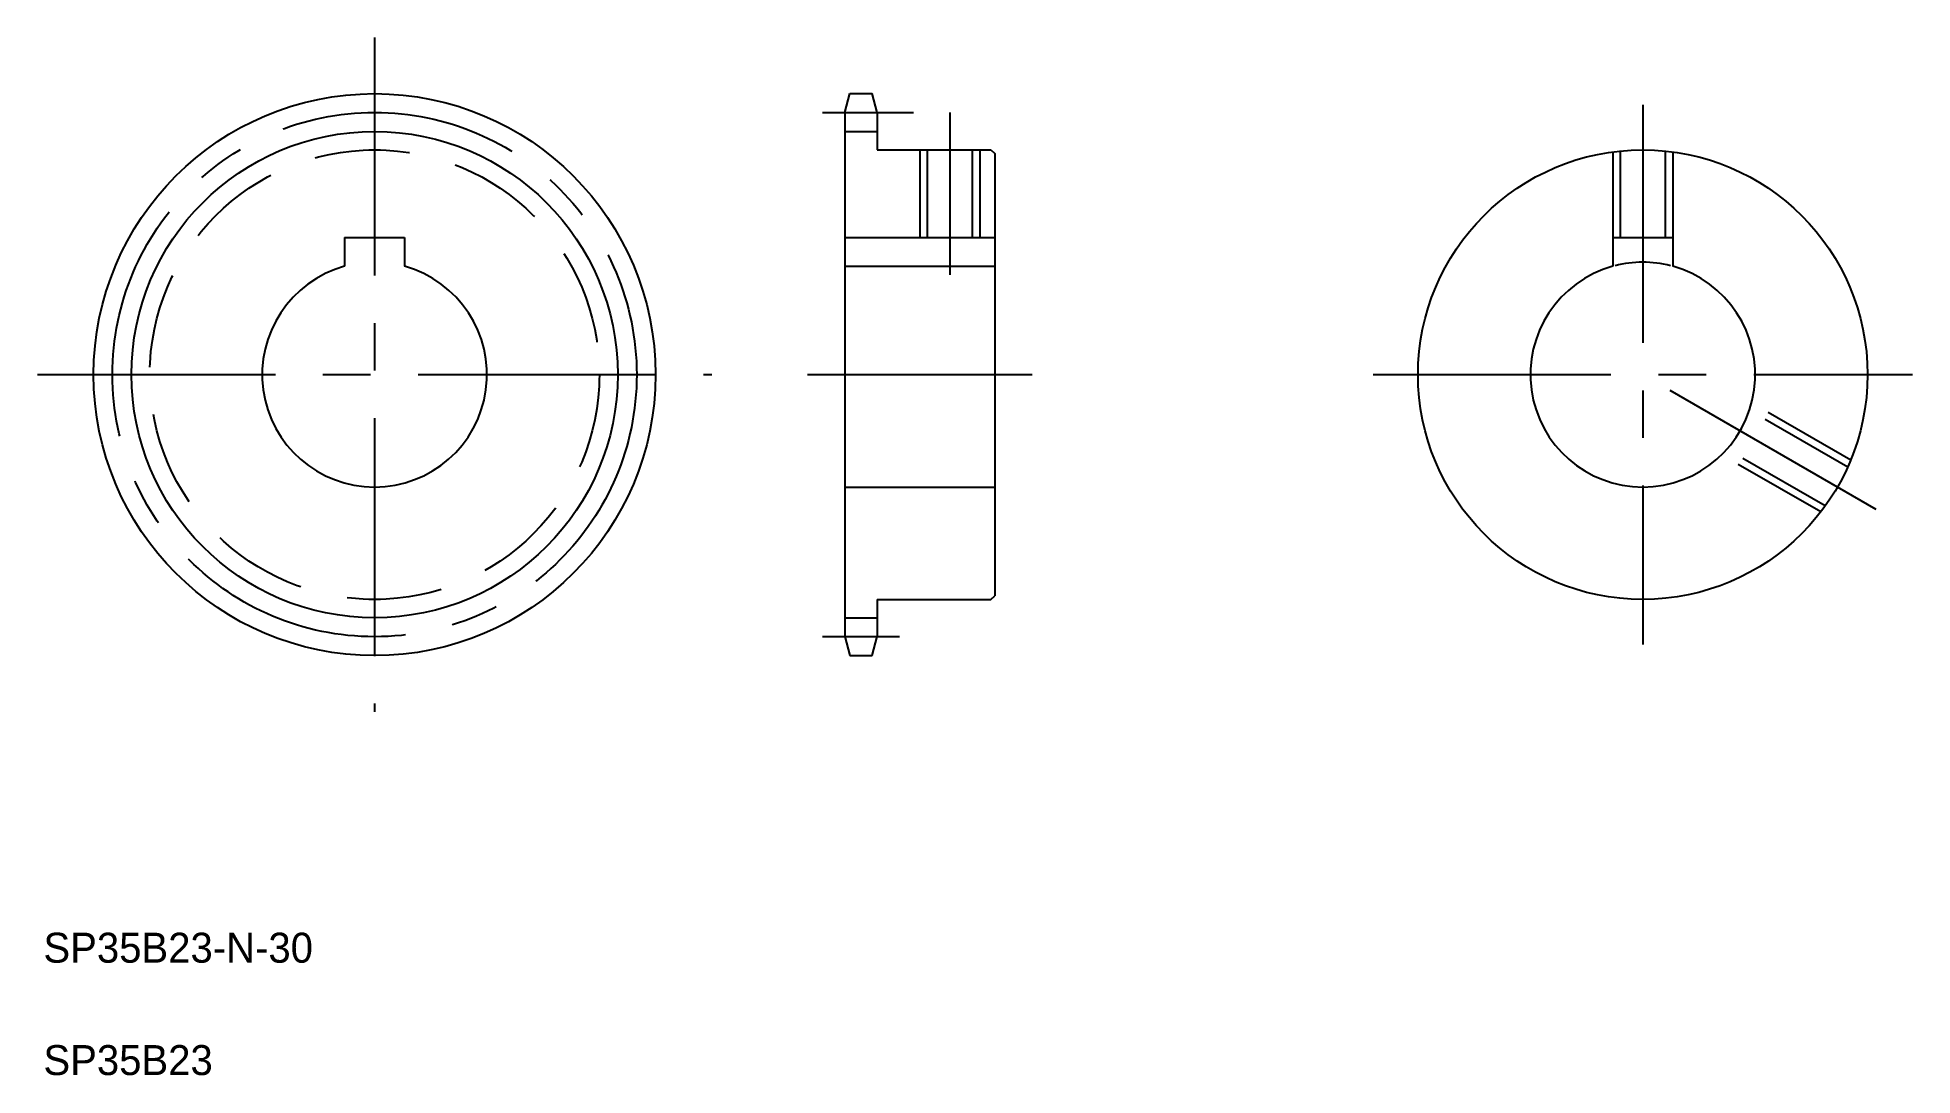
# Model space of a CAD drawing. Extents: x 9 to 259, y 10 to 148.
import ezdxf

# ---------------------------------------------------------------- set-up
doc = ezdxf.new("R2010")
doc.units = 0
doc.linetypes.add('CENTER', pattern=[50.8, 31.75, -6.35, 6.35, -6.35])
doc.linetypes.add('DASHED', pattern=[19.05, 12.7, -6.35])
doc.layers.get('0').update_dxf_attribs({"linetype": 'CONTINUOUS'})
doc.layers.add('CENTER', color=1, linetype='CENTER')

msp = doc.modelspace()

# ---------------------------------------------------------------- linework, layer by layer
for p, q in [((116.96, 138.46), (117.64, 140.98)), ((117.64, 140.98), (120.59, 140.98)), ((121.26, 138.46), (120.59, 140.98)), ((116.96, 138.46), (116.96, 68.51)), ((121.26, 138.46), (121.26, 133.48)), ((116.96, 135.93), (121.26, 135.93)), ((121.26, 133.48), (136.46, 133.48)), ((127.96, 133.48), (127.96, 121.78)), ((133.96, 133.48), (133.96, 121.78)), ((136.46, 133.48), (136.96, 132.98)), ((136.96, 132.98), (136.96, 73.98)), ((50.2, 121.78), (58.2, 121.78)), ((50.2, 121.78), (50.2, 117.94)), ((58.2, 121.78), (58.2, 117.94)), ((58.2, 120.82), (58.2, 120.82)), ((116.96, 121.78), (136.96, 121.78)), ((219.46, 121.78), (219.46, 117.94)), ((219.46, 121.78), (227.46, 121.78)), ((227.46, 121.78), (227.46, 117.94)), ((58.2, 119.86), (58.2, 119.86)), ((116.96, 88.48), (136.96, 88.48)), ((121.26, 73.48), (121.26, 68.51)), ((121.26, 73.48), (136.46, 73.48)), ((136.46, 73.48), (136.96, 73.98)), ((116.96, 71.03), (121.26, 71.03)), ((116.96, 68.51), (117.64, 65.98)), ((120.59, 65.98), (121.26, 68.51)), ((117.64, 65.98), (120.59, 65.98))]:
    msp.add_line(p, q)
at = {"color": 3}
for p, q in [((126.96, 133.48), (126.96, 121.78)), ((134.96, 133.48), (134.96, 121.78))]:
    msp.add_line(p, q, dxfattribs=at)
at = {"color": 3, "linetype": 'DASHED'}
for p, q in [((219.46, 133.21), (219.46, 121.78)), ((220.46, 133.33), (220.46, 121.78)), ((226.46, 133.33), (226.46, 121.78)), ((227.46, 133.21), (227.46, 121.78)), ((250.81, 91.15), (237.69, 98.73)), ((251.21, 92.08), (237.98, 99.72)), ((247.21, 85.15), (233.98, 92.79)), ((247.81, 85.96), (234.69, 93.53))]:
    msp.add_line(p, q, dxfattribs=at)
at = {"color": 7, "linetype": 'CONTINUOUS'}
msp.add_line((116.96, 117.94), (136.96, 117.94), dxfattribs=at)
for centre, radius in [((54.2, 103.48), 37.5), ((223.46, 103.48), 30)]:
    msp.add_circle(centre, radius)
at = {"color": 3}
msp.add_circle((54.2, 103.48), 32.45, dxfattribs=at)
at = {"color": 3, "linetype": 'DASHED'}
msp.add_circle((54.2, 103.48), 30, dxfattribs=at)
for centre in [(54.2, 103.48), (223.46, 103.48)]:
    msp.add_arc(centre, 15, 105.466, 74.534)
at = {"color": 3}
msp.add_arc((223.46, 103.48), 15, 75.7197, 104.2803, dxfattribs=at)
at = {"layer": 'CENTER', "color": 1, "linetype": 'CENTER'}
for p, q in [((54.2, 148.47), (54.2, 58.49)), ((113.96, 138.46), (126.11, 138.46)), ((130.96, 138.48), (130.96, 116.78)), ((223.46, 139.48), (223.46, 67.48)), ((9.21, 103.48), (99.19, 103.48)), ((111.96, 103.48), (141.96, 103.48)), ((187.46, 103.48), (259.46, 103.48)), ((254.63, 85.48), (223.46, 103.48)), ((113.96, 68.51), (124.26, 68.51))]:
    msp.add_line(p, q, dxfattribs=at)
msp.add_circle((54.2, 103.48), 34.98, dxfattribs=at)

# ---------------------------------------------------------------- texts
for s, p in [('SP35B23-N-30', (10, 25)), ('SP35B23', (10, 10))]:
    msp.add_text(s, height=4).set_placement(p)

doc.saveas('drawing.dxf')
